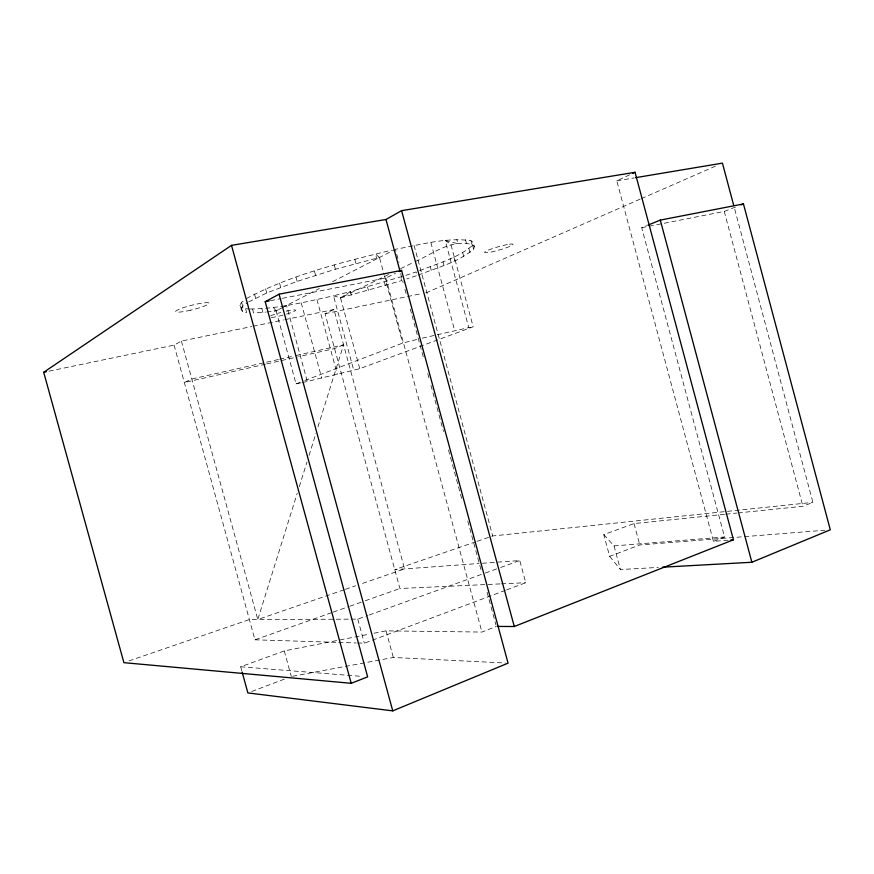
<?xml version="1.0" encoding="UTF-8"?>
<svg xmlns="http://www.w3.org/2000/svg" width="874" height="874" viewBox="0 0 874 874"><rect width="100%" height="100%" fill="white"/><g stroke="black" fill="none" stroke-linecap="round" stroke-linejoin="round"><path stroke-width="0.66" stroke-dasharray="4.37 3.28" d="M418.231 275.091C437.044 267.619 457.932 262.462 473.642 249.123L472.594 245.266L473.304 242.579L470.955 240.678C445.631 237.094 420.208 245.004 395.409 249.254L398.97 262.418M473.642 249.123L474.363 246.49L473.304 242.579M344.061 589.775L257.786 619.524L297.226 493.242M299.269 486.731L306.993 461.996M309.025 455.485L315.929 433.362M317.972 426.851L343.58 344.826L295.652 355.62M239.891 305.332L241.279 307.473L245.583 308.741L246.621 312.553L242.338 311.341L239.891 305.332L241.574 302.338L244.502 300.044M240.962 309.265L242.666 306.326L247.55 302.579M419.629 270.656C437.677 263.435 457.703 258.289 472.594 245.266M250.226 309.003C278.424 308.795 306.086 301.814 333.486 295.805L340.51 297.881L350.43 291.577L404.498 275.791M246.446 298.526C291.665 274.436 342.215 262.353 391.661 250.128M248.708 301.934L266.745 292.965L297.138 281.384L335.387 269.247L379.458 257.48L394.261 249.844M49.02 371.177L174.079 345.143L181.41 341.079L251.723 326.526M266.734 311.974L276.118 310.882L280.925 308.402M282.127 307.779L319.371 288.529M332.59 281.701L379.458 257.48L384.101 274.6M301.049 382.812L296.046 383.894L276.118 310.882L283.089 307.287M284.247 306.687L286.574 305.496L307.298 381.457L359.771 368.675L473.173 326.789L450.842 244.217L445.216 240.536L468.781 327.63L473.173 326.789M359.771 368.675L340.51 297.881L389.542 274.032M400.576 268.668L414.068 262.102M415.292 261.512C433.384 253.733 451.148 238.646 472.036 244.654L474.363 246.49M282.444 298.329L385.849 277.998L395.518 273.322M500.048 583.908L399.899 588.508L325.073 313.711L333.966 309.494L404.575 568.908L360.798 584.007M728.118 540.208L713.435 541.345L616.793 180.831L630.165 174.56M270.547 315.896L271.508 315.459A14.093 1.551 -14.7 0 1 280.882 312.466M640.096 199.163L426.752 292.55L422.787 293.369M641.341 198.617L716.199 165.852M343.58 344.826L334.556 348.562L298.668 356.679M713.435 541.345L724.568 536.986L641.702 227.677L646.662 225.656M374.006 633.224L386.068 630.853L481.945 632.066L496.356 626.418M738.049 512.929L802.9 506.286L812.896 502.375L734.357 207.837M641.702 227.677L724.251 211.442L737.448 206.286M296.046 383.894L299.848 382.43M304.928 380.496L402.685 343.078L419.684 338.773M251.701 691.476L284.913 678.934M724.546 514.305L634.021 523.581L603.792 534.582L609.659 556.345L639.768 544.972L743.206 536.745M357.597 642.991L364.36 643.198L505.434 590.343M506.702 589.863L525.766 582.718L519.768 560.551L480.46 563.402M241.759 670.708L240.689 666.786L284.279 650.911L368.653 634.284M351.031 619.153L357.783 619.131L367.987 615.438M369.265 614.979L484.054 573.464M485.332 573.005L499.36 567.936M500.638 567.477L519.768 560.551M174.079 345.143L254.935 639.812L331.912 612.565M333.191 612.117L348.584 606.665M349.873 606.217L363.977 601.225M365.266 600.766L399.899 588.508M345.35 589.338L355.652 585.777M129.024 660.908L249.374 619.557L349.676 619.163M475.948 541.727L394.764 569.619L479.105 563.501M477.237 541.29L492.707 535.97L812.896 502.375M405.787 275.365L416.068 271.934L417.04 275.518L406.749 278.926M340.51 297.881L401.603 280.63L400.642 277.069M422.317 338.14L468.781 327.63M278.347 359.52L191.821 379.01L184.338 382.528L265.434 364.196M279.68 359.225L294.33 355.926M266.756 363.89L297.335 356.974M302.295 382.539L307.298 381.457M325.073 313.711L421.476 293.642M253.045 326.253L283.558 319.939M284.88 319.655L333.966 309.494M270.514 300.678L281.111 298.591M292.615 676.279L393.322 657.466L505.369 663.016M616.793 180.831L634.174 177.914M252.553 309.134L253.569 312.892L265.467 312.116M725.89 514.174L736.706 513.06M603.792 534.582L614.051 545.911L724.568 536.986M744.561 536.636L824.859 530.234M609.659 556.345L620.409 569.531L658.362 567.434M501.403 583.843L525.766 582.718M254.935 639.812L337.342 642.357M338.686 642.401L356.253 642.947M245.583 308.741L249.068 308.937M240.689 666.786L362.24 676.432M445.216 240.536L457.954 243.693L456.84 239.596M379.458 257.48L375.427 253.897L376.596 258.18M276.118 310.882L273.354 307.462L274.36 311.122M241.279 307.473L242.338 311.341M284.279 650.911L291.293 676.52M181.41 341.079L257.786 619.524M367.495 286.989L368.457 290.529M354.8 259.196L355.969 263.489M351.403 295.117L350.43 291.577L333.486 295.805L353.741 370.237M334.229 264.964L335.387 269.247M314.4 271.016L315.569 275.288M316.967 299.585L337.342 374.367M295.98 277.134L297.138 281.384M301.224 302.841L321.752 378.136M386.068 630.853L393.322 657.466M279.56 283.132L280.707 287.338M357.783 619.131L364.36 643.198M265.609 288.802L266.745 292.965M261.905 308.697L262.921 312.4M254.498 293.981L255.612 298.089M241.574 302.338L242.666 306.326M470.955 240.678L472.036 244.654M468.977 248.653L470.004 252.455M465.46 239.662L466.552 243.693M462.663 252.619L463.668 256.366M453.912 257.043L454.917 260.736M443.031 261.818L444.014 265.467M430.838 242.48L454.677 330.569M430.303 266.821L431.286 270.427M414.068 245.419L492.707 535.97M400.642 273.486L403.132 282.695M404.924 289.283L406.355 294.549M410.277 309.035L411.709 314.301M412.069 315.623L423.857 359.083M427.779 373.569L429.21 378.835M430.991 385.423L443.5 431.516M448.493 449.946L462.073 499.994M467.787 521.068L481.716 572.426M487.069 592.179L495.995 625.107M385.849 277.998L481.945 632.066M384.462 275.922L402.685 343.078M384.341 282.116L385.303 285.667M634.021 523.581L639.768 544.972M614.051 545.911L620.409 569.531M724.251 211.442L802.9 506.286M286.497 314.116A14.093 1.551 -14.7 0 0 294.221 311.297L295.346 310.609A14.093 1.551 -14.7 0 0 284.465 311.548M283.056 315.088A14.093 1.551 -14.7 0 1 270.809 317.601M507.237 244.589L503.937 245.288A14.782 1.693 -15.9 0 0 487.288 250.598A14.782 1.693 -15.9 0 0 487.932 252.564L490.631 252.105A14.782 1.693 -15.9 0 0 510.416 246.129A14.782 1.693 -15.9 0 0 507.237 244.589M190.587 310.194L186.391 311.089A17.24 2.272 -14.1 0 1 176.756 310.445A17.24 2.272 -14.1 0 1 198.518 303.737L202.364 303.081A17.24 2.272 -14.1 0 1 207.914 304.447A17.24 2.272 -14.1 0 1 190.587 310.194"/><path stroke-width="1.31" d="M242.12 672.008L247.866 692.918L392.754 710.868L508.067 663.148L401.559 270.394L279.057 294.21L265.204 301.716L367.648 676.858L351.206 683.304L123.9 662.667L43.7 372.28L231.512 245.365L385.991 219.483L401.603 210.656L635.037 172.287L733.45 539.793L514.283 626.516L497.634 626.429M399.145 271.563L401.559 270.394M632.601 173.423L635.037 172.287M662.426 567.204L751.869 562.255L830.3 529.808L743.457 203.937L660.296 220.095L647.907 225.153M741.054 204.877L743.457 203.937M43.7 372.28L46.366 371.723M265.204 301.716L269.181 300.94M635.507 177.684L722.437 163.132L733.657 205.204M730.784 540.001L733.45 539.793M279.057 294.21L392.754 710.868M231.512 245.365L351.206 683.304M401.603 210.656L514.283 626.516M385.991 219.483L399.921 270.842M660.296 220.095L751.869 562.255"/></g></svg>
